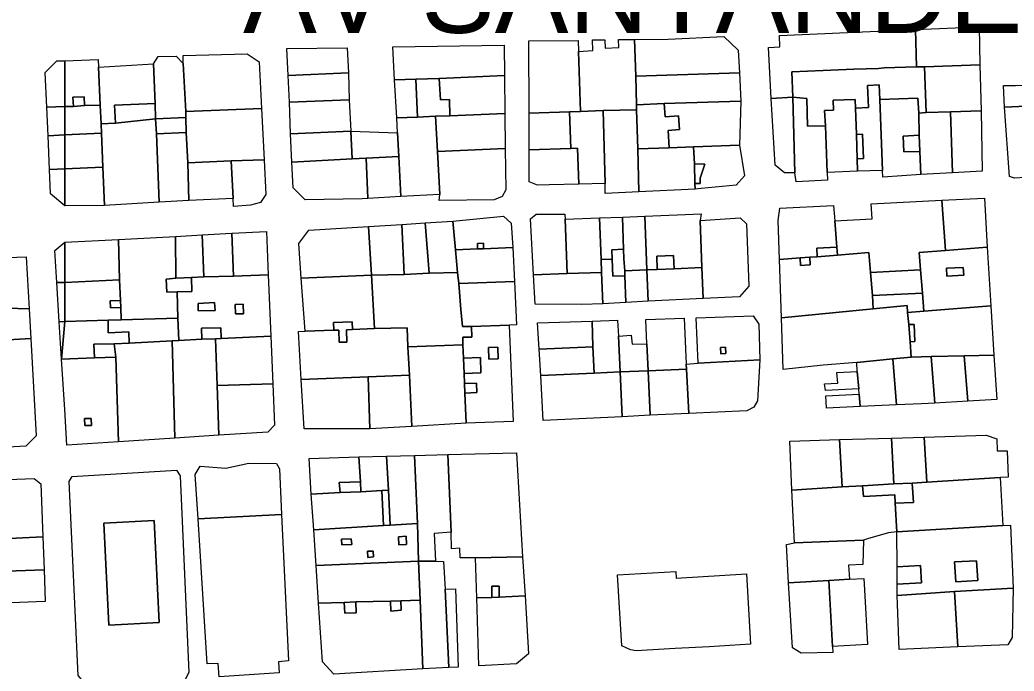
# Model space of a CAD drawing. Header units: inches. Extents: x 1138763 to 1140867, y 1050756 to 1053008.
# Drawn here: x 1139679.6 to 1139980.6, y 1052433.7 to 1052630.8 of the extents above; entities that cross this region are included whole.
import ezdxf

# ---------------------------------------------------------------- set-up
doc = ezdxf.new("R2010")
doc.units = ezdxf.units.IN
doc.header["$MEASUREMENT"] = 0
doc.linetypes.add('HIDDEN2', pattern=[0.1875, 0.125, -0.0625])
doc.layers.add('INTERCEPTORES REDISEÑADOS', color=92, linetype='HIDDEN2', lineweight=53)
doc.layers.add('LimEdif_AM', color=44, linetype='Continuous', lineweight=5)

msp = doc.modelspace()

# ---------------------------------------------------------------- linework, layer by layer
at = {"layer": 'LimEdif_AM'}
for points in [[(1139950.69, 1052627.87), (1139969.94, 1052628.75), (1139970.19, 1052617.25), (1139953.44, 1052616.62), (1139951.06, 1052616.62), (1139950.69, 1052627.87)], [(1139865.69, 1052624.87), (1139875.81, 1052625), (1139892.69, 1052625.75), (1139897.06, 1052621.62), (1139897.44, 1052614.75), (1139866.06, 1052613.75), (1139865.69, 1052624.87)], [(1139951.06, 1052616.62), (1139941.19, 1052616.25), (1139939.56, 1052616.12), (1139932.06, 1052615.87), (1139922.81, 1052615.5), (1139913.31, 1052615.12), (1139913.56, 1052607.37), (1139907.06, 1052607), (1139906.19, 1052622.5), (1139909.69, 1052622.62), (1139909.56, 1052626.12), (1139950.69, 1052627.87), (1139951.06, 1052616.62)], [(1139779.06, 1052614.75), (1139760.81, 1052614), (1139760.44, 1052622.12), (1139778.69, 1052622.37), (1139779.06, 1052614.75)], [(1139826.31, 1052614), (1139806.56, 1052613.12), (1139799.44, 1052612.87), (1139793.06, 1052612.62), (1139792.56, 1052622.62), (1139826.19, 1052623.12), (1139826.31, 1052614)], [(1139849.31, 1052603.12), (1139845.94, 1052603), (1139833.81, 1052602.62), (1139833.69, 1052624.5), (1139848.56, 1052624.62), (1139848.69, 1052621.25), (1139849.31, 1052603.12)], [(1139848.69, 1052621.25), (1139853.06, 1052621.5), (1139852.94, 1052624.75), (1139856.69, 1052624.75), (1139856.81, 1052622.25), (1139860.94, 1052622.5), (1139860.81, 1052624.87), (1139865.69, 1052624.87), (1139866.06, 1052613.75), (1139866.31, 1052605.12), (1139866.31, 1052603.62), (1139856.19, 1052603.37), (1139849.31, 1052603.12), (1139848.69, 1052621.25)], [(1139720.06, 1052617.5), (1139721.44, 1052619.75), (1139726.94, 1052619.87), (1139729.06, 1052617.62), (1139729.81, 1052603.12), (1139729.81, 1052601.25), (1139720.69, 1052600.87), (1139720.56, 1052605.5), (1139720.06, 1052617.5)], [(1139729.06, 1052617.62), (1139729.06, 1052620), (1139748.44, 1052620.5), (1139752.06, 1052618.12), (1139752.81, 1052604), (1139729.81, 1052603.12), (1139729.06, 1052617.62)], [(1139693.19, 1052604.62), (1139687.81, 1052604.37), (1139687.31, 1052614.87), (1139690.81, 1052618.37), (1139693.19, 1052618.37), (1139693.19, 1052604.62)], [(1139693.19, 1052618.37), (1139703.31, 1052618.87), (1139703.44, 1052616.5), (1139703.94, 1052605), (1139699.19, 1052604.87), (1139699.06, 1052607.5), (1139695.69, 1052607.37), (1139695.81, 1052604.62), (1139693.19, 1052604.62), (1139693.19, 1052618.37)], [(1139703.44, 1052616.5), (1139720.06, 1052617.5), (1139720.56, 1052605.5), (1139708.31, 1052605), (1139708.56, 1052599.5), (1139704.19, 1052599.37), (1139703.94, 1052605), (1139703.44, 1052616.5)], [(1139953.44, 1052616.62), (1139953.94, 1052602.75), (1139951.69, 1052602.62), (1139951.44, 1052607.12), (1139939.94, 1052606.75), (1139939.69, 1052611.12), (1139936.19, 1052611), (1139936.44, 1052604.25), (1139932.56, 1052604.12), (1139932.44, 1052606.75), (1139925.81, 1052606.5), (1139925.94, 1052603.5), (1139923.19, 1052603.37), (1139923.44, 1052598.75), (1139918.06, 1052598.62), (1139917.81, 1052607), (1139913.56, 1052607.37), (1139913.31, 1052615.12), (1139922.81, 1052615.5), (1139932.06, 1052615.87), (1139939.56, 1052616.12), (1139941.19, 1052616.25), (1139951.06, 1052616.62), (1139953.44, 1052616.62)], [(1139970.19, 1052617.25), (1139970.56, 1052603.25), (1139961.31, 1052603), (1139953.94, 1052602.75), (1139953.44, 1052616.62), (1139970.19, 1052617.25)], [(1139779.06, 1052614.75), (1139779.31, 1052606.62), (1139761.19, 1052605.87), (1139760.81, 1052614), (1139779.06, 1052614.75)], [(1139826.31, 1052614), (1139826.44, 1052602.5), (1139809.81, 1052601.75), (1139809.69, 1052606.75), (1139806.94, 1052606.62), (1139806.56, 1052613.12), (1139826.31, 1052614)], [(1139897.44, 1052614.75), (1139897.81, 1052606.25), (1139874.69, 1052605.5), (1139866.31, 1052605.12), (1139866.06, 1052613.75), (1139897.44, 1052614.75)], [(1139799.44, 1052612.87), (1139799.94, 1052601.37), (1139793.69, 1052601.12), (1139793.06, 1052612.62), (1139799.44, 1052612.87)], [(1139806.56, 1052613.12), (1139806.94, 1052606.62), (1139809.69, 1052606.75), (1139809.81, 1052601.75), (1139805.44, 1052601.62), (1139799.94, 1052601.37), (1139799.44, 1052612.87), (1139806.56, 1052613.12)], [(1139939.94, 1052606.75), (1139940.69, 1052585.25), (1139933.19, 1052585), (1139933.06, 1052588.75), (1139934.94, 1052588.87), (1139934.69, 1052596.25), (1139932.81, 1052596.12), (1139932.56, 1052604.12), (1139936.44, 1052604.25), (1139936.19, 1052611), (1139939.69, 1052611.12), (1139939.94, 1052606.75)], [(1139995.69, 1052607.5), (1139995.56, 1052605.25), (1139990.81, 1052605), (1139977.69, 1052604.37), (1139977.31, 1052611), (1139980.94, 1052611), (1139986.94, 1052611.25), (1139987.06, 1052609.37), (1139995.56, 1052609.62), (1139995.69, 1052607.5)], [(1139699.19, 1052604.87), (1139695.81, 1052604.62), (1139695.69, 1052607.37), (1139699.06, 1052607.5), (1139699.19, 1052604.87)], [(1139913.56, 1052607.37), (1139914.19, 1052584.5), (1139911.06, 1052584.5), (1139908.19, 1052586.87), (1139907.06, 1052607), (1139913.56, 1052607.37)], [(1139923.44, 1052598.75), (1139923.94, 1052584.62), (1139924.06, 1052582.25), (1139914.56, 1052581.75), (1139914.19, 1052584.5), (1139913.56, 1052607.37), (1139917.81, 1052607), (1139918.06, 1052598.62), (1139923.44, 1052598.75)], [(1139693.19, 1052604.62), (1139693.19, 1052596), (1139688.19, 1052595.75), (1139687.81, 1052604.37), (1139693.19, 1052604.62)], [(1139703.94, 1052605), (1139704.19, 1052599.37), (1139704.31, 1052596.5), (1139693.19, 1052596), (1139693.19, 1052604.62), (1139695.81, 1052604.62), (1139699.19, 1052604.87), (1139703.94, 1052605)], [(1139720.69, 1052600.87), (1139708.56, 1052599.5), (1139708.31, 1052605), (1139720.56, 1052605.5), (1139720.69, 1052600.87)], [(1139779.31, 1052606.62), (1139779.81, 1052597.12), (1139761.56, 1052596.37), (1139761.19, 1052605.87), (1139779.31, 1052606.62)], [(1139874.69, 1052605.5), (1139874.94, 1052601.5), (1139878.94, 1052601.75), (1139879.31, 1052597.62), (1139875.81, 1052597.37), (1139876.19, 1052592.12), (1139866.69, 1052591.75), (1139866.31, 1052603.62), (1139866.31, 1052605.12), (1139874.69, 1052605.5)], [(1139897.81, 1052606.25), (1139897.44, 1052592.87), (1139883.56, 1052592.37), (1139876.19, 1052592.12), (1139875.81, 1052597.37), (1139879.31, 1052597.62), (1139878.94, 1052601.75), (1139874.94, 1052601.5), (1139874.69, 1052605.5), (1139897.81, 1052606.25)], [(1139932.56, 1052604.12), (1139932.81, 1052596.12), (1139933.06, 1052588.75), (1139933.19, 1052585), (1139923.94, 1052584.62), (1139923.44, 1052598.75), (1139923.19, 1052603.37), (1139925.94, 1052603.5), (1139925.81, 1052606.5), (1139932.44, 1052606.75), (1139932.56, 1052604.12)], [(1139951.69, 1052602.62), (1139951.81, 1052595.87), (1139946.94, 1052595.62), (1139947.19, 1052590.87), (1139952.06, 1052591), (1139952.31, 1052584), (1139940.81, 1052583.25), (1139940.69, 1052585.25), (1139939.94, 1052606.75), (1139951.44, 1052607.12), (1139951.69, 1052602.62)], [(1139990.81, 1052605), (1139991.81, 1052583.62), (1139983.81, 1052583.12), (1139980.69, 1052582.87), (1139979.19, 1052583.37), (1139977.69, 1052604.37), (1139990.81, 1052605)], [(1139729.81, 1052601.25), (1139729.94, 1052596.75), (1139720.94, 1052596.37), (1139720.69, 1052600.87), (1139729.81, 1052601.25)], [(1139752.81, 1052604), (1139753.56, 1052588.5), (1139743.56, 1052588.12), (1139730.44, 1052587.5), (1139729.94, 1052596.75), (1139729.81, 1052601.25), (1139729.81, 1052603.12), (1139752.81, 1052604)], [(1139805.44, 1052601.62), (1139806.06, 1052591), (1139806.69, 1052578), (1139794.94, 1052577.37), (1139794.31, 1052589.5), (1139793.94, 1052596.62), (1139793.69, 1052601.12), (1139799.94, 1052601.37), (1139805.44, 1052601.62)], [(1139826.44, 1052602.5), (1139826.56, 1052591.87), (1139806.06, 1052591), (1139805.44, 1052601.62), (1139809.81, 1052601.75), (1139826.44, 1052602.5)], [(1139845.94, 1052603), (1139846.44, 1052591.87), (1139833.81, 1052591.5), (1139833.81, 1052602.62), (1139845.94, 1052603)], [(1139856.19, 1052603.37), (1139856.81, 1052581.25), (1139848.81, 1052581.12), (1139848.44, 1052592), (1139846.44, 1052591.87), (1139845.94, 1052603), (1139849.31, 1052603.12), (1139856.19, 1052603.37)], [(1139866.31, 1052603.62), (1139866.69, 1052591.75), (1139866.94, 1052578.75), (1139856.81, 1052578.25), (1139856.81, 1052581.25), (1139856.19, 1052603.37), (1139866.31, 1052603.62)], [(1139961.31, 1052603), (1139961.94, 1052584.5), (1139952.31, 1052584), (1139952.06, 1052591), (1139951.81, 1052595.87), (1139951.69, 1052602.62), (1139953.94, 1052602.75), (1139961.31, 1052603)], [(1139970.56, 1052603.25), (1139970.94, 1052585), (1139961.94, 1052584.5), (1139961.31, 1052603), (1139970.56, 1052603.25)], [(1139720.69, 1052600.87), (1139720.94, 1052596.37), (1139721.81, 1052575.62), (1139705.19, 1052574.62), (1139704.69, 1052586.25), (1139704.31, 1052596.5), (1139704.19, 1052599.37), (1139708.56, 1052599.5), (1139720.69, 1052600.87)], [(1139693.19, 1052596), (1139693.19, 1052585.75), (1139688.56, 1052585.5), (1139688.19, 1052595.75), (1139693.19, 1052596)], [(1139704.31, 1052596.5), (1139704.69, 1052586.25), (1139693.19, 1052585.75), (1139693.19, 1052596), (1139704.31, 1052596.5)], [(1139729.94, 1052596.75), (1139730.44, 1052587.5), (1139730.81, 1052576.12), (1139721.81, 1052575.62), (1139720.94, 1052596.37), (1139729.94, 1052596.75)], [(1139779.81, 1052597.12), (1139780.19, 1052588.75), (1139761.94, 1052587.75), (1139761.56, 1052596.37), (1139779.81, 1052597.12)], [(1139779.81, 1052597.12), (1139793.94, 1052596.62), (1139794.31, 1052589.5), (1139784.44, 1052589), (1139780.19, 1052588.75), (1139779.81, 1052597.12)], [(1139933.06, 1052588.75), (1139932.81, 1052596.12), (1139934.69, 1052596.25), (1139934.94, 1052588.87), (1139933.06, 1052588.75)], [(1139952.06, 1052591), (1139947.19, 1052590.87), (1139946.94, 1052595.62), (1139951.81, 1052595.87), (1139952.06, 1052591)], [(1139883.56, 1052592.37), (1139883.81, 1052587.25), (1139883.94, 1052581.25), (1139884.06, 1052579.62), (1139866.94, 1052578.75), (1139866.69, 1052591.75), (1139876.19, 1052592.12), (1139883.56, 1052592.37)], [(1139897.44, 1052592.87), (1139898.94, 1052583.62), (1139896.44, 1052580.75), (1139885.81, 1052579.75), (1139884.06, 1052579.62), (1139883.94, 1052581.25), (1139885.56, 1052581.25), (1139885.56, 1052582.87), (1139886.94, 1052587.12), (1139883.81, 1052587.25), (1139883.56, 1052592.37), (1139897.44, 1052592.87)], [(1139794.31, 1052589.5), (1139794.94, 1052577.37), (1139784.94, 1052576.75), (1139784.44, 1052589), (1139794.31, 1052589.5)], [(1139826.56, 1052591.87), (1139826.69, 1052579.37), (1139825.56, 1052577.37), (1139823.19, 1052576.37), (1139806.56, 1052576.12), (1139806.69, 1052578), (1139806.06, 1052591), (1139826.56, 1052591.87)], [(1139846.44, 1052591.87), (1139848.44, 1052592), (1139848.81, 1052581.12), (1139839.81, 1052580.87), (1139836.31, 1052580.75), (1139833.81, 1052581.75), (1139833.81, 1052591.5), (1139846.44, 1052591.87)], [(1139704.69, 1052586.25), (1139705.19, 1052574.62), (1139693.19, 1052574.5), (1139693.19, 1052585.75), (1139704.69, 1052586.25)], [(1139743.56, 1052588.12), (1139744.19, 1052576.75), (1139730.81, 1052576.12), (1139730.44, 1052587.5), (1139743.56, 1052588.12)], [(1139753.56, 1052588.5), (1139754.06, 1052578), (1139752.44, 1052575.5), (1139749.44, 1052574.75), (1139744.31, 1052574.37), (1139744.19, 1052576.75), (1139743.56, 1052588.12), (1139753.56, 1052588.5)], [(1139784.44, 1052589), (1139784.94, 1052576.75), (1139783.19, 1052576.62), (1139765.94, 1052576.37), (1139762.31, 1052580), (1139761.94, 1052587.75), (1139780.19, 1052588.75), (1139784.44, 1052589)], [(1139883.81, 1052587.25), (1139886.94, 1052587.12), (1139885.56, 1052582.87), (1139885.56, 1052581.25), (1139883.94, 1052581.25), (1139883.81, 1052587.25)], [(1139693.19, 1052585.75), (1139693.19, 1052574.5), (1139688.94, 1052578.12), (1139688.56, 1052585.5), (1139693.19, 1052585.75)], [(1139926.94, 1052562), (1139920.81, 1052561.75), (1139920.94, 1052559.12), (1139918.69, 1052559), (1139915.81, 1052558.75), (1139909.56, 1052558.25), (1139909.19, 1052570.12), (1139909.69, 1052573.87), (1139925.94, 1052574.62), (1139926.31, 1052570), (1139926.94, 1052562)], [(1139926.31, 1052570), (1139937.56, 1052570.62), (1139937.31, 1052575.12), (1139958.69, 1052576.25), (1139959.81, 1052561), (1139951.81, 1052560.37), (1139952.19, 1052555.12), (1139937.06, 1052554.37), (1139936.56, 1052560.37), (1139927.06, 1052559.62), (1139926.94, 1052562), (1139926.31, 1052570)], [(1139958.69, 1052576.25), (1139971.56, 1052576.87), (1139972.44, 1052562), (1139959.81, 1052561), (1139958.69, 1052576.25)], [(1139810.69, 1052569.87), (1139826.06, 1052571.37), (1139828.31, 1052569.25), (1139828.81, 1052561.87), (1139819.94, 1052561.5), (1139819.94, 1052563.25), (1139818.19, 1052563.12), (1139818.19, 1052561.5), (1139811.44, 1052561.25), (1139810.69, 1052569.87)], [(1139844.69, 1052570.5), (1139845.31, 1052554), (1139835.06, 1052553.62), (1139834.19, 1052570.62), (1139835.94, 1052572), (1139844.56, 1052572), (1139844.69, 1052570.5)], [(1139855.06, 1052570.87), (1139862.06, 1052571.12), (1139862.31, 1052561.37), (1139858.81, 1052561.25), (1139858.94, 1052558.37), (1139855.56, 1052558.25), (1139855.06, 1052570.87)], [(1139862.06, 1052571.12), (1139868.81, 1052571.37), (1139869.44, 1052555.12), (1139862.69, 1052554.87), (1139862.44, 1052558.5), (1139862.31, 1052561.37), (1139862.06, 1052571.12)], [(1139868.81, 1052571.37), (1139885.81, 1052572.12), (1139885.56, 1052570.12), (1139886.06, 1052555.87), (1139877.69, 1052555.5), (1139877.44, 1052559.5), (1139872.44, 1052559.25), (1139872.56, 1052555.25), (1139869.44, 1052555.12), (1139868.81, 1052571.37)], [(1139786.06, 1052553.5), (1139764.81, 1052552.62), (1139764.06, 1052563.12), (1139767.06, 1052567.12), (1139785.19, 1052568.25), (1139786.06, 1052553.5)], [(1139785.19, 1052568.25), (1139795.19, 1052568.87), (1139795.94, 1052553.75), (1139786.06, 1052553.5), (1139785.19, 1052568.25)], [(1139795.19, 1052568.87), (1139802.31, 1052569.37), (1139803.56, 1052554.12), (1139795.94, 1052553.75), (1139795.19, 1052568.87)], [(1139802.31, 1052569.37), (1139810.69, 1052569.87), (1139811.44, 1052561.25), (1139812.06, 1052554.37), (1139803.56, 1052554.12), (1139802.31, 1052569.37)], [(1139844.69, 1052570.5), (1139855.06, 1052570.87), (1139855.56, 1052558.25), (1139855.69, 1052554.37), (1139845.31, 1052554), (1139844.69, 1052570.5)], [(1139885.56, 1052570.12), (1139897.69, 1052570.87), (1139899.56, 1052569.12), (1139900.31, 1052550.25), (1139897.44, 1052547), (1139886.44, 1052546.5), (1139886.06, 1052555.87), (1139885.56, 1052570.12)], [(1139709.44, 1052564.37), (1139726.69, 1052565.25), (1139726.81, 1052552.62), (1139723.94, 1052552.37), (1139724.06, 1052548.37), (1139727.19, 1052548.5), (1139727.44, 1052540.5), (1139710.31, 1052540), (1139710.19, 1052543.75), (1139710.06, 1052545.87), (1139709.81, 1052552.12), (1139709.44, 1052564.37)], [(1139726.69, 1052565.25), (1139734.81, 1052565.75), (1139735.31, 1052553), (1139731.56, 1052552.87), (1139726.81, 1052552.62), (1139726.69, 1052565.25)], [(1139734.81, 1052565.75), (1139743.81, 1052566.25), (1139744.31, 1052553.25), (1139735.31, 1052553), (1139734.81, 1052565.75)], [(1139743.81, 1052566.25), (1139754.31, 1052566.75), (1139754.81, 1052553.62), (1139744.31, 1052553.25), (1139743.81, 1052566.25)], [(1139690.81, 1052551.37), (1139690.19, 1052561), (1139693.19, 1052563.5), (1139693.19, 1052551.37), (1139690.81, 1052551.37)], [(1139693.19, 1052563.5), (1139709.44, 1052564.37), (1139709.81, 1052552.12), (1139693.19, 1052551.37), (1139693.19, 1052563.5)], [(1139819.94, 1052561.5), (1139818.19, 1052561.5), (1139818.19, 1052563.12), (1139819.94, 1052563.25), (1139819.94, 1052561.5)], [(1139682.44, 1052543.37), (1139665.19, 1052543.87), (1139623.56, 1052541.62), (1139623.31, 1052547), (1139628.31, 1052547.37), (1139628.06, 1052550.87), (1139625.81, 1052550.87), (1139625.44, 1052559.5), (1139672.81, 1052561.75), (1139672.94, 1052558.75), (1139681.56, 1052559.12), (1139682.44, 1052543.37)], [(1139828.81, 1052561.87), (1139829.31, 1052551.62), (1139812.44, 1052551), (1139812.06, 1052554.37), (1139811.44, 1052561.25), (1139818.19, 1052561.5), (1139819.94, 1052561.5), (1139828.81, 1052561.87)], [(1139862.31, 1052561.37), (1139862.44, 1052558.5), (1139862.69, 1052554.87), (1139862.69, 1052553.37), (1139859.06, 1052553.25), (1139858.94, 1052558.37), (1139858.81, 1052561.25), (1139862.31, 1052561.37)], [(1139877.69, 1052555.5), (1139872.56, 1052555.25), (1139872.44, 1052559.25), (1139877.44, 1052559.5), (1139877.69, 1052555.5)], [(1139927.06, 1052559.62), (1139936.56, 1052560.37), (1139937.06, 1052554.37), (1139937.69, 1052547.37), (1139937.94, 1052543.37), (1139910.19, 1052540.62), (1139909.56, 1052558.25), (1139915.81, 1052558.75), (1139915.94, 1052556.5), (1139918.81, 1052556.62), (1139918.69, 1052559), (1139920.94, 1052559.12), (1139927.06, 1052559.62)], [(1139927.06, 1052559.62), (1139920.94, 1052559.12), (1139920.81, 1052561.75), (1139926.94, 1052562), (1139927.06, 1052559.62)], [(1139972.44, 1052562), (1139973.56, 1052544.25), (1139953.19, 1052542.62), (1139952.81, 1052548.12), (1139952.19, 1052555.12), (1139951.81, 1052560.37), (1139959.81, 1052561), (1139972.44, 1052562)], [(1139858.94, 1052558.37), (1139859.06, 1052553.25), (1139862.69, 1052553.37), (1139863.06, 1052545.25), (1139856.06, 1052544.87), (1139855.69, 1052554.37), (1139855.56, 1052558.25), (1139858.94, 1052558.37)], [(1139918.69, 1052559), (1139918.81, 1052556.62), (1139915.94, 1052556.5), (1139915.81, 1052558.75), (1139918.69, 1052559)], [(1139754.81, 1052553.62), (1139755.56, 1052535.12), (1139740.56, 1052534.37), (1139740.44, 1052537.62), (1139734.56, 1052537.5), (1139734.69, 1052534.12), (1139727.69, 1052533.75), (1139727.44, 1052540.5), (1139727.19, 1052548.5), (1139731.69, 1052548.62), (1139731.56, 1052552.87), (1139735.31, 1052553), (1139744.31, 1052553.25), (1139754.81, 1052553.62)], [(1139786.06, 1052553.5), (1139786.94, 1052537.37), (1139780.31, 1052537.12), (1139780.19, 1052539.37), (1139774.56, 1052539.25), (1139774.69, 1052536.87), (1139765.94, 1052536.62), (1139764.81, 1052552.62), (1139786.06, 1052553.5)], [(1139812.06, 1052554.37), (1139812.44, 1052551), (1139813.06, 1052543.12), (1139813.56, 1052538), (1139816.31, 1052538), (1139816.44, 1052534.75), (1139813.69, 1052534.75), (1139813.69, 1052532.5), (1139797.06, 1052531.87), (1139796.81, 1052537.62), (1139786.94, 1052537.37), (1139786.06, 1052553.5), (1139795.94, 1052553.75), (1139803.56, 1052554.12), (1139812.06, 1052554.37)], [(1139855.69, 1052554.37), (1139856.06, 1052544.87), (1139849.69, 1052544.62), (1139835.56, 1052544.75), (1139835.06, 1052553.62), (1139845.31, 1052554), (1139855.69, 1052554.37)], [(1139869.44, 1052555.12), (1139869.81, 1052545.62), (1139863.06, 1052545.25), (1139862.69, 1052553.37), (1139862.69, 1052554.87), (1139869.44, 1052555.12)], [(1139886.06, 1052555.87), (1139886.44, 1052546.5), (1139869.81, 1052545.62), (1139869.44, 1052555.12), (1139872.56, 1052555.25), (1139877.69, 1052555.5), (1139886.06, 1052555.87)], [(1139952.19, 1052555.12), (1139952.81, 1052548.12), (1139937.69, 1052547.37), (1139937.06, 1052554.37), (1139952.19, 1052555.12)], [(1139960.19, 1052553.25), (1139965.31, 1052553.5), (1139965.19, 1052555.87), (1139960.06, 1052555.62), (1139960.19, 1052553.25)], [(1139960.19, 1052553.25), (1139960.06, 1052555.62), (1139965.19, 1052555.87), (1139965.31, 1052553.5), (1139960.19, 1052553.25)], [(1139693.19, 1052551.37), (1139693.19, 1052539.5), (1139691.56, 1052539.37), (1139690.81, 1052551.37), (1139693.19, 1052551.37)], [(1139709.81, 1052552.12), (1139710.06, 1052545.87), (1139706.94, 1052545.75), (1139707.06, 1052543.62), (1139710.19, 1052543.75), (1139710.31, 1052540), (1139706.31, 1052539.87), (1139693.19, 1052539.5), (1139693.19, 1052551.37), (1139709.81, 1052552.12)], [(1139731.56, 1052552.87), (1139731.69, 1052548.62), (1139727.19, 1052548.5), (1139724.06, 1052548.37), (1139723.94, 1052552.37), (1139726.81, 1052552.62), (1139731.56, 1052552.87)], [(1139829.31, 1052551.62), (1139829.94, 1052538.5), (1139827.69, 1052538.37), (1139816.31, 1052538), (1139813.56, 1052538), (1139813.06, 1052543.12), (1139812.44, 1052551), (1139829.31, 1052551.62)], [(1139952.81, 1052548.12), (1139953.19, 1052542.62), (1139948.31, 1052542.25), (1139948.19, 1052544.37), (1139937.94, 1052543.37), (1139937.69, 1052547.37), (1139952.81, 1052548.12)], [(1139710.19, 1052543.75), (1139707.06, 1052543.62), (1139706.94, 1052545.75), (1139710.06, 1052545.87), (1139710.19, 1052543.75)], [(1139733.56, 1052542.75), (1139738.69, 1052542.87), (1139738.56, 1052545.25), (1139733.56, 1052545), (1139733.56, 1052542.75)], [(1139733.56, 1052542.75), (1139733.56, 1052545), (1139738.56, 1052545.25), (1139738.69, 1052542.87), (1139733.56, 1052542.75)], [(1139747.31, 1052541.87), (1139747.19, 1052544.75), (1139744.81, 1052544.62), (1139744.94, 1052541.87), (1139747.31, 1052541.87)], [(1139747.31, 1052541.87), (1139744.94, 1052541.87), (1139744.81, 1052544.62), (1139747.19, 1052544.75), (1139747.31, 1052541.87)], [(1139948.31, 1052542.25), (1139948.69, 1052538.62), (1139949.06, 1052533.37), (1139949.44, 1052528.75), (1139943.81, 1052528.25), (1139932.94, 1052527.12), (1139922.81, 1052526.25), (1139910.69, 1052525), (1139910.19, 1052540.62), (1139937.94, 1052543.37), (1139948.19, 1052544.37), (1139948.31, 1052542.25)], [(1139973.56, 1052544.25), (1139974.44, 1052529.37), (1139965.44, 1052529.12), (1139955.44, 1052528.87), (1139949.44, 1052528.75), (1139949.06, 1052533.37), (1139950.56, 1052533.5), (1139950.31, 1052538.62), (1139948.69, 1052538.62), (1139948.31, 1052542.25), (1139953.19, 1052542.62), (1139973.56, 1052544.25)], [(1139682.44, 1052543.37), (1139682.94, 1052534.37), (1139665.81, 1052533.37), (1139665.19, 1052543.87), (1139682.44, 1052543.37)], [(1139903.56, 1052527.87), (1139884.94, 1052526.87), (1139884.31, 1052540.62), (1139901.56, 1052541.25), (1139903.31, 1052538.75), (1139903.56, 1052527.87)], [(1139693.19, 1052539.5), (1139692.19, 1052528.12), (1139691.56, 1052539.37), (1139693.19, 1052539.5)], [(1139706.31, 1052539.87), (1139706.31, 1052536.12), (1139712.56, 1052536.37), (1139712.69, 1052533), (1139708.19, 1052532.75), (1139702.06, 1052532.62), (1139702.19, 1052528.5), (1139692.19, 1052528.12), (1139693.19, 1052539.5), (1139706.31, 1052539.87)], [(1139727.44, 1052540.5), (1139727.69, 1052533.75), (1139725.69, 1052533.62), (1139712.69, 1052533), (1139712.56, 1052536.37), (1139706.31, 1052536.12), (1139706.31, 1052539.87), (1139710.31, 1052540), (1139727.44, 1052540.5)], [(1139780.31, 1052537.12), (1139778.44, 1052537), (1139778.56, 1052533.25), (1139776.31, 1052533.25), (1139776.19, 1052536.87), (1139774.69, 1052536.87), (1139774.56, 1052539.25), (1139780.19, 1052539.37), (1139780.31, 1052537.12)], [(1139827.69, 1052538.37), (1139828.94, 1052509.25), (1139814.69, 1052508.75), (1139814.31, 1052517.87), (1139817.94, 1052518), (1139817.81, 1052520.87), (1139814.19, 1052520.75), (1139814.06, 1052523.75), (1139819.19, 1052524), (1139819.06, 1052528.62), (1139813.94, 1052528.37), (1139813.69, 1052532.5), (1139813.69, 1052534.75), (1139816.44, 1052534.75), (1139816.31, 1052538), (1139827.69, 1052538.37)], [(1139853.06, 1052531.87), (1139836.81, 1052531.12), (1139836.31, 1052539.12), (1139852.81, 1052539.62), (1139853.06, 1052531.87)], [(1139852.81, 1052539.62), (1139860.56, 1052539.87), (1139860.81, 1052535.12), (1139861.31, 1052524.25), (1139853.44, 1052523.87), (1139853.06, 1052531.87), (1139852.81, 1052539.62)], [(1139869.44, 1052532.75), (1139869.06, 1052540.12), (1139880.69, 1052540.5), (1139881.31, 1052526.62), (1139881.44, 1052525.12), (1139869.81, 1052524.62), (1139869.44, 1052532.75)], [(1139949.06, 1052533.37), (1139948.69, 1052538.62), (1139950.31, 1052538.62), (1139950.56, 1052533.5), (1139949.06, 1052533.37)], [(1139740.56, 1052534.37), (1139738.81, 1052534.25), (1139734.69, 1052534.12), (1139734.56, 1052537.5), (1139740.44, 1052537.62), (1139740.56, 1052534.37)], [(1139755.56, 1052535.12), (1139756.19, 1052520.62), (1139739.31, 1052520.12), (1139738.81, 1052534.25), (1139740.56, 1052534.37), (1139755.56, 1052535.12)], [(1139786.94, 1052537.37), (1139796.81, 1052537.62), (1139797.06, 1052531.87), (1139797.56, 1052523.25), (1139785.06, 1052522.75), (1139764.81, 1052522), (1139763.94, 1052536.5), (1139765.94, 1052536.62), (1139774.69, 1052536.87), (1139776.19, 1052536.87), (1139776.31, 1052533.25), (1139778.56, 1052533.25), (1139778.44, 1052537), (1139780.31, 1052537.12), (1139786.94, 1052537.37)], [(1139860.81, 1052535.12), (1139864.69, 1052535.37), (1139864.94, 1052532.62), (1139869.44, 1052532.75), (1139869.81, 1052524.62), (1139861.31, 1052524.25), (1139860.81, 1052535.12)], [(1139682.94, 1052534.37), (1139684.56, 1052504.87), (1139681.44, 1052501.75), (1139664.81, 1052500.87), (1139664.19, 1052512.37), (1139665.94, 1052512.37), (1139665.19, 1052528.25), (1139663.31, 1052528.25), (1139663.06, 1052533.25), (1139665.81, 1052533.37), (1139682.94, 1052534.37)], [(1139708.69, 1052528.75), (1139702.19, 1052528.5), (1139702.06, 1052532.62), (1139708.19, 1052532.75), (1139708.69, 1052528.75)], [(1139725.69, 1052533.62), (1139726.56, 1052504.25), (1139709.44, 1052503.12), (1139708.69, 1052528.75), (1139708.19, 1052532.75), (1139712.69, 1052533), (1139725.69, 1052533.62)], [(1139738.81, 1052534.25), (1139739.31, 1052520.12), (1139739.81, 1052505.12), (1139726.56, 1052504.25), (1139725.69, 1052533.62), (1139727.69, 1052533.75), (1139734.69, 1052534.12), (1139738.81, 1052534.25)], [(1139813.69, 1052532.5), (1139813.94, 1052528.37), (1139814.06, 1052523.75), (1139814.19, 1052520.75), (1139814.31, 1052517.87), (1139814.69, 1052508.75), (1139798.31, 1052507.75), (1139797.56, 1052523.25), (1139797.06, 1052531.87), (1139813.69, 1052532.5)], [(1139821.56, 1052528.12), (1139824.44, 1052528.25), (1139824.31, 1052531.75), (1139821.44, 1052531.62), (1139821.56, 1052528.12)], [(1139821.56, 1052528.12), (1139821.44, 1052531.62), (1139824.31, 1052531.75), (1139824.44, 1052528.25), (1139821.56, 1052528.12)], [(1139853.06, 1052531.87), (1139853.44, 1052523.87), (1139837.31, 1052523.12), (1139836.81, 1052531.12), (1139853.06, 1052531.87)], [(1139891.81, 1052529.75), (1139893.31, 1052529.87), (1139893.19, 1052531.75), (1139891.69, 1052531.62), (1139891.81, 1052529.75)], [(1139891.81, 1052529.75), (1139891.69, 1052531.62), (1139893.19, 1052531.75), (1139893.31, 1052529.87), (1139891.81, 1052529.75)], [(1139965.44, 1052529.12), (1139966.56, 1052515.37), (1139956.56, 1052514.75), (1139955.44, 1052528.87), (1139965.44, 1052529.12)], [(1139974.44, 1052529.37), (1139975.31, 1052515.87), (1139966.56, 1052515.37), (1139965.44, 1052529.12), (1139974.44, 1052529.37)], [(1139708.69, 1052528.75), (1139709.44, 1052503.12), (1139693.81, 1052502.12), (1139693.19, 1052512.87), (1139692.19, 1052528.12), (1139702.19, 1052528.5), (1139708.69, 1052528.75)], [(1139814.06, 1052523.75), (1139813.94, 1052528.37), (1139819.06, 1052528.62), (1139819.19, 1052524), (1139814.06, 1052523.75)], [(1139903.56, 1052527.87), (1139902.94, 1052515.5), (1139901.81, 1052513.62), (1139899.69, 1052512.5), (1139882.06, 1052511.62), (1139881.44, 1052525.12), (1139881.31, 1052526.62), (1139884.94, 1052526.87), (1139903.56, 1052527.87)], [(1139943.81, 1052528.25), (1139944.94, 1052514.25), (1139933.94, 1052513.75), (1139933.69, 1052517.5), (1139933.56, 1052519.12), (1139933.06, 1052524.37), (1139932.94, 1052527.12), (1139943.81, 1052528.25)], [(1139955.44, 1052528.87), (1139956.56, 1052514.75), (1139952.56, 1052514.62), (1139944.94, 1052514.25), (1139943.81, 1052528.25), (1139949.44, 1052528.75), (1139955.44, 1052528.87)], [(1139797.56, 1052523.25), (1139798.31, 1052507.75), (1139785.56, 1052507), (1139785.06, 1052522.75), (1139797.56, 1052523.25)], [(1139861.31, 1052524.25), (1139861.94, 1052510.62), (1139838.06, 1052509.5), (1139837.31, 1052523.12), (1139853.44, 1052523.87), (1139861.31, 1052524.25)], [(1139869.81, 1052524.62), (1139870.44, 1052511.12), (1139861.94, 1052510.62), (1139861.31, 1052524.25), (1139869.81, 1052524.62)], [(1139881.44, 1052525.12), (1139882.06, 1052511.62), (1139870.44, 1052511.12), (1139869.81, 1052524.62), (1139881.44, 1052525.12)], [(1139933.56, 1052519.12), (1139923.44, 1052518.62), (1139923.19, 1052520.62), (1139927.19, 1052520.87), (1139926.94, 1052524.12), (1139933.06, 1052524.37), (1139933.56, 1052519.12)], [(1139756.19, 1052520.62), (1139756.69, 1052508.12), (1139754.69, 1052506), (1139739.81, 1052505.12), (1139739.31, 1052520.12), (1139756.19, 1052520.62)], [(1139785.06, 1052522.75), (1139785.56, 1052507), (1139765.69, 1052507), (1139764.81, 1052522), (1139785.06, 1052522.75)], [(1139814.31, 1052517.87), (1139814.19, 1052520.75), (1139817.81, 1052520.87), (1139817.94, 1052518), (1139814.31, 1052517.87)], [(1139933.94, 1052513.75), (1139923.81, 1052513.25), (1139923.56, 1052517), (1139933.69, 1052517.5), (1139933.94, 1052513.75)], [(1139701.31, 1052508), (1139701.19, 1052510.12), (1139699.19, 1052510.12), (1139699.31, 1052508), (1139701.31, 1052508)], [(1139701.31, 1052508), (1139699.31, 1052508), (1139699.19, 1052510.12), (1139701.19, 1052510.12), (1139701.31, 1052508)], [(1139953.31, 1052504.5), (1139972.06, 1052505.12), (1139975.31, 1052504), (1139975.44, 1052500.37), (1139978.44, 1052500.37), (1139978.81, 1052492.37), (1139976.31, 1052492.25), (1139954.19, 1052490.87), (1139953.31, 1052504.5)], [(1139928.56, 1052489.5), (1139913.31, 1052488.5), (1139912.69, 1052503.25), (1139927.69, 1052503.75), (1139928.56, 1052489.5)], [(1139927.69, 1052503.75), (1139943.44, 1052504.25), (1139944.19, 1052490.37), (1139934.69, 1052489.75), (1139928.56, 1052489.5), (1139927.69, 1052503.75)], [(1139943.44, 1052504.25), (1139953.31, 1052504.5), (1139954.19, 1052490.87), (1139949.69, 1052490.62), (1139944.19, 1052490.37), (1139943.44, 1052504.25)], [(1139790.56, 1052498.75), (1139799.06, 1052499), (1139799.94, 1052478.37), (1139791.69, 1052477.87), (1139791.19, 1052488.5), (1139790.56, 1052498.75)], [(1139799.06, 1052499), (1139809.19, 1052499.25), (1139810.19, 1052475.75), (1139805.06, 1052475.37), (1139805.44, 1052467), (1139800.31, 1052467), (1139799.94, 1052478.37), (1139799.06, 1052499)], [(1139810.19, 1052475.75), (1139809.19, 1052499.25), (1139829.94, 1052499.75), (1139831.81, 1052468.25), (1139817.56, 1052468), (1139812.94, 1052468), (1139812.81, 1052470.87), (1139810.31, 1052470.75), (1139810.19, 1052475.75)], [(1139758.81, 1052481.12), (1139733.56, 1052479.75), (1139732.69, 1052493.25), (1139734.19, 1052495.75), (1139741.94, 1052495.12), (1139748.94, 1052496.62), (1139757.31, 1052496.5), (1139758.19, 1052494.87), (1139758.81, 1052481.12)], [(1139782.69, 1052491), (1139776.31, 1052490.75), (1139776.56, 1052487.75), (1139767.81, 1052487.25), (1139767.19, 1052498), (1139782.19, 1052498.5), (1139782.69, 1052491)], [(1139782.19, 1052498.5), (1139790.56, 1052498.75), (1139791.19, 1052488.5), (1139789.19, 1052488.37), (1139782.81, 1052488), (1139782.69, 1052491), (1139782.19, 1052498.5)], [(1139699.44, 1052429.75), (1139697.31, 1052432.37), (1139694.56, 1052491.12), (1139695.44, 1052492.62), (1139727.06, 1052494.5), (1139728.19, 1052492.75), (1139730.81, 1052433.25), (1139729.69, 1052431.12), (1139699.44, 1052429.75)], [(1139665.56, 1052491.25), (1139683.94, 1052492), (1139685.94, 1052490.37), (1139686.56, 1052474.37), (1139666.19, 1052473.37), (1139665.56, 1052491.25)], [(1139782.81, 1052488), (1139776.56, 1052487.75), (1139776.31, 1052490.75), (1139782.69, 1052491), (1139782.81, 1052488)], [(1139949.69, 1052490.62), (1139950.06, 1052484.75), (1139944.56, 1052484.5), (1139944.44, 1052487), (1139934.94, 1052486.5), (1139934.69, 1052489.75), (1139944.19, 1052490.37), (1139949.69, 1052490.62)], [(1139976.31, 1052492.25), (1139977.19, 1052477.75), (1139945.06, 1052475.87), (1139944.56, 1052484.5), (1139950.06, 1052484.75), (1139949.69, 1052490.62), (1139954.19, 1052490.87), (1139976.31, 1052492.25)], [(1139789.19, 1052488.37), (1139789.69, 1052477.75), (1139768.56, 1052476.5), (1139767.81, 1052487.25), (1139776.56, 1052487.75), (1139782.81, 1052488), (1139789.19, 1052488.37)], [(1139791.19, 1052488.5), (1139791.69, 1052477.87), (1139789.69, 1052477.75), (1139789.19, 1052488.37), (1139791.19, 1052488.5)], [(1139934.69, 1052489.75), (1139934.94, 1052486.5), (1139944.44, 1052487), (1139944.56, 1052484.5), (1139945.06, 1052475.87), (1139942.56, 1052475.5), (1139936.44, 1052473.87), (1139934.94, 1052473.37), (1139914.06, 1052472.5), (1139913.31, 1052488.5), (1139928.56, 1052489.5), (1139934.69, 1052489.75)], [(1139758.81, 1052481.12), (1139760.94, 1052436.75), (1139757.94, 1052436.5), (1139758.06, 1052433.12), (1139739.94, 1052432), (1139739.69, 1052436), (1139736.31, 1052435.87), (1139733.56, 1052479.75), (1139758.81, 1052481.12)], [(1139706.56, 1052447.62), (1139721.81, 1052448.37), (1139720.31, 1052479.25), (1139705.06, 1052478.5), (1139706.56, 1052447.62)], [(1139706.56, 1052447.62), (1139705.06, 1052478.5), (1139720.31, 1052479.25), (1139721.81, 1052448.37), (1139706.56, 1052447.62)], [(1139799.94, 1052478.37), (1139800.31, 1052467), (1139769.31, 1052465.62), (1139768.56, 1052476.5), (1139789.69, 1052477.75), (1139791.69, 1052477.87), (1139799.94, 1052478.37)], [(1139977.19, 1052477.75), (1139979.44, 1052477.87), (1139980.31, 1052458.75), (1139962.56, 1052457.75), (1139945.19, 1052456.62), (1139945.19, 1052460), (1139952.56, 1052460.37), (1139952.19, 1052465.62), (1139945.19, 1052465.25), (1139945.06, 1052475.87), (1139977.19, 1052477.75)], [(1139686.56, 1052474.37), (1139686.94, 1052464.37), (1139655.81, 1052463.25), (1139655.44, 1052472.87), (1139657.69, 1052473), (1139666.19, 1052473.37), (1139686.56, 1052474.37)], [(1139777.06, 1052471.87), (1139780.06, 1052472), (1139779.94, 1052473.75), (1139776.94, 1052473.62), (1139777.06, 1052471.87)], [(1139777.06, 1052471.87), (1139776.94, 1052473.62), (1139779.94, 1052473.75), (1139780.06, 1052472), (1139777.06, 1052471.87)], [(1139794.31, 1052471.87), (1139796.69, 1052472), (1139796.56, 1052474.5), (1139794.19, 1052474.37), (1139794.31, 1052471.87)], [(1139794.31, 1052471.87), (1139794.19, 1052474.37), (1139796.56, 1052474.5), (1139796.69, 1052472), (1139794.31, 1052471.87)], [(1139934.94, 1052473.37), (1139934.81, 1052466), (1139930.44, 1052465.75), (1139930.69, 1052461.5), (1139924.44, 1052461.12), (1139912.31, 1052460.37), (1139911.69, 1052472), (1139914.06, 1052472.5), (1139934.94, 1052473.37)], [(1139784.94, 1052468.12), (1139786.69, 1052468.25), (1139786.56, 1052470), (1139784.81, 1052470), (1139784.94, 1052468.12)], [(1139784.94, 1052468.12), (1139784.81, 1052470), (1139786.56, 1052470), (1139786.69, 1052468.25), (1139784.94, 1052468.12)], [(1139800.31, 1052467), (1139800.81, 1052455.12), (1139794.94, 1052455), (1139791.81, 1052454.87), (1139781.31, 1052454.62), (1139777.81, 1052454.5), (1139770.06, 1052454.25), (1139769.31, 1052465.62), (1139800.31, 1052467)], [(1139805.44, 1052467), (1139807.81, 1052466.87), (1139808.31, 1052458.5), (1139809.44, 1052434.75), (1139801.56, 1052434.37), (1139800.81, 1052455.12), (1139800.31, 1052467), (1139805.44, 1052467)], [(1139831.81, 1052468.25), (1139832.56, 1052456.5), (1139824.69, 1052456.12), (1139824.69, 1052459.37), (1139822.44, 1052459.37), (1139822.44, 1052456), (1139817.94, 1052455.87), (1139817.56, 1052468), (1139831.81, 1052468.25)], [(1139962.94, 1052460.75), (1139969.56, 1052461.12), (1139969.19, 1052467.12), (1139962.56, 1052466.75), (1139962.94, 1052460.75)], [(1139962.94, 1052460.75), (1139962.56, 1052466.75), (1139969.19, 1052467.12), (1139969.56, 1052461.12), (1139962.94, 1052460.75)], [(1139686.94, 1052464.37), (1139687.31, 1052454.75), (1139656.19, 1052453.5), (1139656.06, 1052457.75), (1139655.81, 1052463.25), (1139686.94, 1052464.37)], [(1139866.19, 1052439.87), (1139864.44, 1052440.12), (1139861.81, 1052441.37), (1139860.56, 1052462.87), (1139878.19, 1052463.87), (1139878.31, 1052461.87), (1139899.56, 1052463.12), (1139900.81, 1052441.87), (1139888.31, 1052441), (1139877.94, 1052440.5), (1139866.19, 1052439.87)], [(1139945.19, 1052460), (1139945.19, 1052465.25), (1139952.19, 1052465.62), (1139952.56, 1052460.37), (1139945.19, 1052460)], [(1139924.44, 1052461.12), (1139925.56, 1052441.12), (1139925.69, 1052439.37), (1139916.06, 1052439.12), (1139913.44, 1052440.75), (1139912.31, 1052460.37), (1139924.44, 1052461.12)], [(1139930.69, 1052461.5), (1139935.06, 1052461.75), (1139935.31, 1052458.25), (1139936.19, 1052441.75), (1139925.56, 1052441.12), (1139924.44, 1052461.12), (1139930.69, 1052461.5)], [(1139808.31, 1052458.5), (1139811.44, 1052458.62), (1139812.31, 1052434.87), (1139809.44, 1052434.75), (1139808.31, 1052458.5)], [(1139824.69, 1052456.12), (1139822.44, 1052456), (1139822.44, 1052459.37), (1139824.69, 1052459.37), (1139824.69, 1052456.12)], [(1139962.56, 1052457.75), (1139963.56, 1052441), (1139945.81, 1052440.25), (1139945.31, 1052454), (1139945.19, 1052456.62), (1139962.56, 1052457.75)], [(1139980.31, 1052458.75), (1139979.94, 1052443.87), (1139978.69, 1052441.62), (1139963.56, 1052441), (1139962.56, 1052457.75), (1139980.31, 1052458.75)], [(1139800.81, 1052455.12), (1139801.56, 1052434.37), (1139774.69, 1052432.75), (1139771.19, 1052436.5), (1139770.06, 1052454.25), (1139777.81, 1052454.5), (1139777.94, 1052451.25), (1139781.44, 1052451.37), (1139781.31, 1052454.62), (1139791.81, 1052454.87), (1139791.94, 1052451.87), (1139795.06, 1052452.12), (1139794.94, 1052455), (1139800.81, 1052455.12)], [(1139781.31, 1052454.62), (1139781.44, 1052451.37), (1139777.94, 1052451.25), (1139777.81, 1052454.5), (1139781.31, 1052454.62)], [(1139794.94, 1052455), (1139795.06, 1052452.12), (1139791.94, 1052451.87), (1139791.81, 1052454.87), (1139794.94, 1052455)], [(1139832.56, 1052456.5), (1139833.56, 1052438.87), (1139829.94, 1052435.87), (1139818.56, 1052435.25), (1139817.94, 1052455.87), (1139822.44, 1052456), (1139824.69, 1052456.12), (1139832.56, 1052456.5)]]:
    msp.add_lwpolyline(points, dxfattribs=at)

# ---------------------------------------------------------------- texts
at = {"layer": 'INTERCEPTORES REDISEÑADOS', "color": 2, "insert": (1139747.2, 1052651.89), "char_height": 25, "width": 404.074, "attachment_point": 1}
msp.add_mtext('AV SANTANDER CRA 23', dxfattribs=at)

doc.saveas('drawing.dxf')
